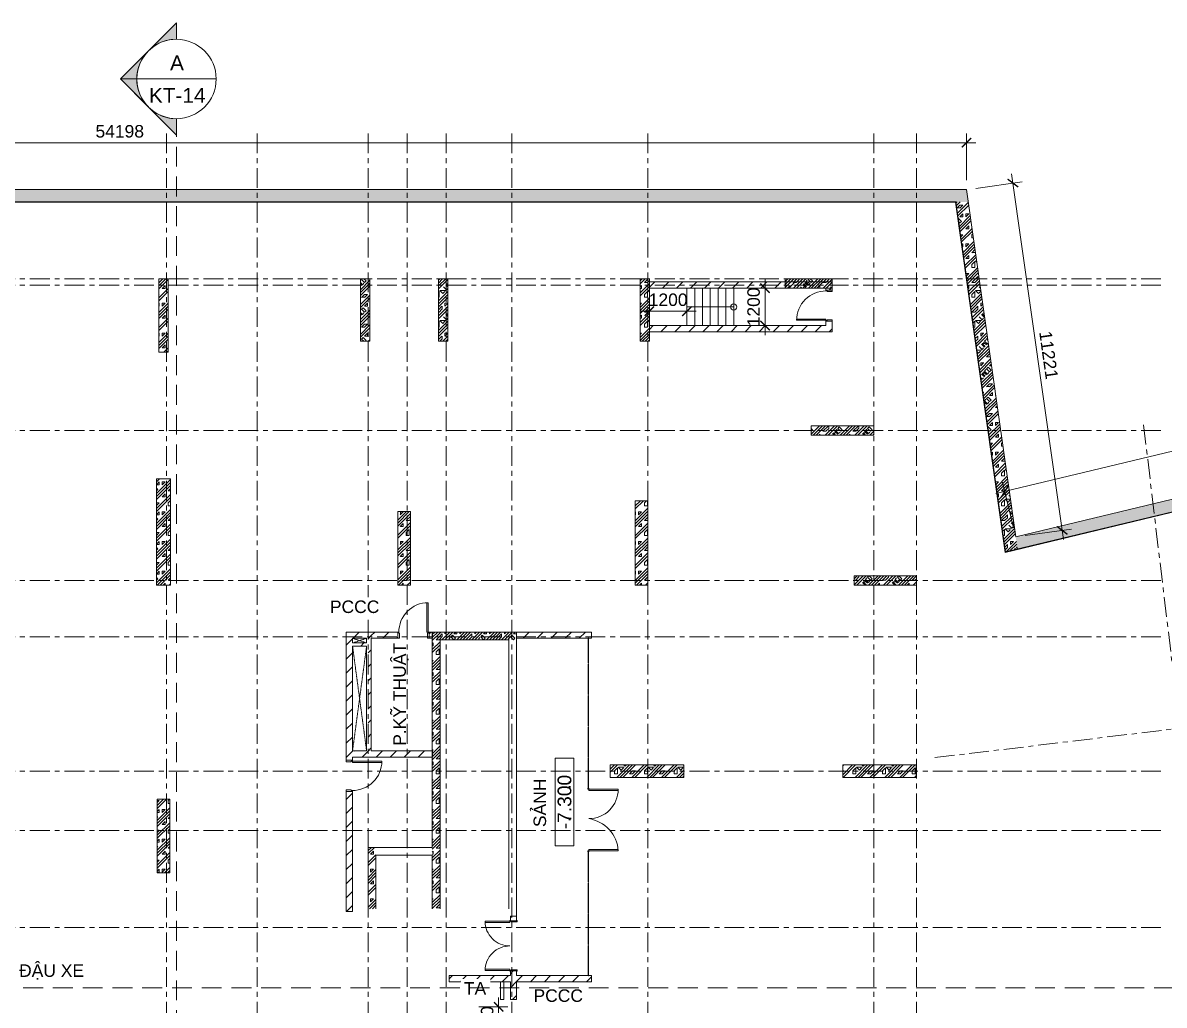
# Model space of a CAD drawing. Header units: millimetres. Extents: x -23040 to 110735, y -14554 to 50786.
# Drawn here: x 12398 to 48925, y 19364 to 50786 of the extents above; entities that cross this region are included whole.
import ezdxf
from ezdxf.enums import TextEntityAlignment as Align

# ---------------------------------------------------------------- set-up
doc = ezdxf.new("R2010")
doc.units = ezdxf.units.MM
for name, pattern in [('Dash', [6.35, 3.175, -3.175]), ('Grid Line', [22.225, 12.7, -3.175, 3.175, -3.175]), ('HIDDEN2', [4.7625, 3.175, -1.5875])]:
    doc.linetypes.add(name, pattern=pattern)
for name, color, linetype, lineweight in [('A-DETL-GENF', 31, 'Continuous', 5), ('A-DETL-GENF-HDLN', 161, 'Dash', 5), ('CHU', 181, 'Continuous', 5), ('CUA', 31, 'Continuous', 9), ('DIM', 1, 'Continuous', 5), ('G-ANNO-SYMB', 111, 'Continuous', 5), ('HATCH-TUONG', 152, 'Continuous', 9), ('KI-HIEU-1', 151, 'Continuous', 9), ('KINH', 152, 'Continuous', 5), ('NET CAT', 3, 'Continuous', 5), ('NET-CAT', 3, 'Continuous', 9), ('NET-THAY', 2, 'Continuous', 15), ('TRUC', 225, 'Continuous', 5)]:
    doc.layers.add(name, color=color, linetype=linetype, lineweight=lineweight)
doc.styles.add('Arial', font='arial_1.ttf', dxfattribs={"height": 476.25})
doc.styles.add('Arial_2', font='arial_1.ttf', dxfattribs={"height": 400})
doc.styles.add('TA1', font='arial_1.ttf')
doc.dimstyles.new('D_200_KTx2', dxfattribs={"dimtxt": 400, "dimasz": 300, "dimexe": 300, "dimexo": 300, "dimgap": 160, "dimtad": 1, "dimdec": 0, "dimzin": 9, "dimtxsty": 'TA1', "dimblk": 'ARCHTICK', "dimcen": 1, "dimdle": 300, "dimclrd": 256, "dimclre": 256, "dimclrt": 7, "dimadec": 0, "dimazin": 0, "dimtfac": 1, "dimtdec": 0, "dimtix": 1, "dimtmove": 1, "dimatfit": 3, "dimldrblk": 'ARCHTICK', "dimfxl": 0, "dimtolj": 1, "dimtzin": 0, "dimlwd": -1, "dimlwe": -1, "dimarcsym": 0})
pattern_1 = [(45, (95.25, 0), (-476.2456, 476.2456), []), (45, (190.5, 0), (-476.2456, 476.2456), []), (45, (0, 0), (-476.2456, 476.2456), []), (45, (476.25, 0), (-476.2456, 476.2456), []), (45, (571.5, 0), (-476.2456, 476.2456), []), (0, (381, 95.25), (0, 952.5), [95.25, -857.25]), (0, (476.25, 190.5), (0, 952.5), [95.25, -857.25]), (45, (381, 95.25), (0, 952.491), [134.683, -1212.342]), (45, (476.25, 95.25), (0, 952.491), [134.683, -1212.342]), (0, (381, 95.25), (0, 952.5), [95.25, -857.25]), (90, (-95.25, 95.25), (-952.5, 6e-14), [95.25, -857.25]), (90, (0, 95.25), (-952.5, 6e-14), [190.5, -762]), (45, (-95.25, 190.5), (0, 952.491), [134.683, -1212.342]), (90, (762, 381), (-952.5, 6e-14), [95.25, -857.25]), (0, (666.75, 381), (0, 952.5), [95.25, -857.25]), (45, (666.75, 381), (0, 952.491), [134.683, -1212.342]), (0, (857.25, 95.25), (0, 952.5), [95.25, -857.25]), (0, (857.25, 571.5), (0, 952.5), [95.25, -857.25]), (90, (1047.75, 666.75), (-952.5, 6e-14), [95.25, -857.25]), (45, (857.25, 571.5), (0, 952.491), [269.367, -1077.658]), (45, (952.5, 571.5), (0, 952.491), [134.683, -1212.342]), (45, (1143, 762), (0, 952.491), [134.683, -1212.342]), (0, (1143, 857.25), (0, 952.5), [95.25, -857.25]), (90, (1143, 762), (-952.5, 6e-14), [95.25, -857.25]), (0, (476.25, 762), (0, 952.5), [95.25, -857.25]), (0, (666.75, 857.25), (0, 952.5), [95.25, -857.25]), (90, (571.5, 762), (-952.5, 6e-14), [95.25, -857.25]), (90, (666.75, 762), (-952.5, 6e-14), [95.25, -857.25]), (45, (476.25, 762), (0, 952.491), [134.683, -1212.342]), (45, (666.75, 762), (0, 952.491), [134.683, -1212.342]), (135, (119, 214.8), (-952.491, 6e-14), [134.683, -1212.342]), (135, (238.1, 333.4), (-952.491, 6e-14), [134.683, -1212.342]), (135, (309.56, 404.8), (-952.491, 6e-14), [134.683, -1212.342]), (135, (333.4, 428.6), (-952.491, 6e-14), [134.683, -1212.342]), (135, (381, 476.25), (-952.491, 6e-14), [134.683, -1212.342]), (135, (404.8, 500.06), (-952.491, 6e-14), [134.683, -1212.342]), (135, (476.25, 571.5), (-952.491, 6e-14), [134.683, -1212.342]), (135, (523.9, 619.1), (-952.491, 6e-14), [134.683, -1212.342]), (45, (119, 214.8), (0, 952.491), [95.25, -1251.775]), (45, (238.1, 333.4), (0, 952.491), [67.361, -1279.665]), (45, (404.8, 500.06), (0, 952.491), [67.361, -1279.665]), (45, (309.56, 595.3), (0, 952.491), [67.361, -1279.665]), (45, (476.25, 571.5), (0, 952.491), [67.361, -1279.665]), (45, (381, 666.75), (0, 952.491), [67.361, -1279.665]), (0, (24.2, 309.5), (0, 952.5), [190.043, -762.457]), (0, (238.1, 523.9), (0, 952.5), [95.25, -857.25])]
pattern_2 = [(45, (0, 0), (-224.5064, 224.5064), [])]
pattern_3 = [(45, (-50, 0), (-224.5064, 224.5064), [])]

# ---------------------------------------------------------------- blocks, each defined once
blk = doc.blocks.new('THANG  BO 4 - THANG  BO 4-372770-MẶT BẰNG HẦM 2')
at = {"layer": 'A-DETL-GENF'}
for p, q in [((34201, 41092), (34201, 42292)), ((34451, 41092), (34451, 42292)), ((34701, 41092), (34701, 42292)), ((34951, 41092), (34951, 42292)), ((35201, 41092), (35201, 42292)), ((35451, 41092), (35451, 42292)), ((35701, 41092), (35701, 42292)), ((35701, 41692), (34201, 41692))]:
    blk.add_line(p, q, dxfattribs=at)
blk.add_circle((35701, 41692), 100, dxfattribs=at)
blk = doc.blocks.new('A$C3BC061EB')
at = {"layer": 'CUA', "lineweight": 5}
for p, q in [((-3035, -350), (-3065, -350)), ((-3065, -380), (-3065, -350)), ((-3035, -380), (-3035, -350)), ((-3065, -380), (-3035, -380)), ((-3065, -2350), (-3035, -2350)), ((-3065, -2350), (-3065, -2380)), ((-3035, -2380), (-3065, -2380)), ((-3035, -2350), (-3035, -2380))]:
    blk.add_line(p, q, dxfattribs=at)
at = {"layer": 'CUA'}
for p, q in [((-3035, -421), (-3035, -381)), ((-3035, -381), (-2097, -381)), ((-2097, -421), (-3035, -421)), ((-2097, -381), (-2097, -421)), ((-3035, -2309), (-3035, -2349)), ((-2097, -2309), (-3035, -2309)), ((-3035, -2349), (-2097, -2349)), ((-2097, -2349), (-2097, -2309))]:
    blk.add_line(p, q, dxfattribs=at)
for centre, radius, start, end in [((-3035, -381), 938, 269.5, 0), ((-3210, -2422), 1116, 3.7542, 81.3867)]:
    blk.add_arc(centre, radius, start, end, dxfattribs=at)
blk = doc.blocks.new('_ArchTick')
at = {"color": 0, "const_width": 0.15}
blk.add_lwpolyline([(-0.5, -0.5), (0.5, 0.5)], dxfattribs=at)
blk = doc.blocks.new('*D41')
at = {"layer": 'Defpoints', "color": 0, "transparency": 16777216}
for p in [(26689, 19310), (27624, 19310), (26689, 18110)]:
    blk.add_point(p, dxfattribs=at)
at = {"layer": 'DIM', "transparency": 16777216}
for p, q in [((27624, 19310), (27624, 19610)), ((26989, 19310), (27924, 19310)), ((27624, 18110), (27624, 19310)), ((26989, 18110), (27924, 18110)), ((27624, 18110), (27624, 17810))]:
    blk.add_line(p, q, dxfattribs=at)
at = {"layer": 'DIM', "transparency": 16777216, "xscale": 300, "yscale": 300, "zscale": 300}
for p, rotation in [((27624, 19310), 270), ((27624, 18110), 90)]:
    blk.add_blockref('_ArchTick', p, dxfattribs=dict(at, rotation=rotation))
at = {"layer": 'DIM', "color": 7, "transparency": 16777216, "insert": (27260, 18710), "char_height": 400, "attachment_point": 5, "rotation": 90, "style": 'TA1'}
blk.add_mtext('\\A1;1200', dxfattribs=at)
blk = doc.blocks.new('*D50')
at = {"layer": 'Defpoints', "color": 0, "transparency": 16777216}
for p in [(32451, 41562), (32451, 41100), (33651, 41100)]:
    blk.add_point(p, dxfattribs=at)
at = {"layer": 'DIM', "transparency": 16777216}
for p, q in [((32451, 41400), (32451, 41862)), ((33651, 41400), (33651, 41862)), ((32451, 41562), (32151, 41562)), ((33651, 41562), (32451, 41562)), ((33651, 41562), (33951, 41562))]:
    blk.add_line(p, q, dxfattribs=at)
at = {"layer": 'DIM', "transparency": 16777216, "xscale": 300, "yscale": 300, "zscale": 300}
blk.add_blockref('_ArchTick', (32451, 41562), dxfattribs=at)
at = {"layer": 'DIM', "transparency": 16777216, "xscale": 300, "yscale": 300, "zscale": 300, "rotation": 180}
blk.add_blockref('_ArchTick', (33651, 41562), dxfattribs=at)
at = {"layer": 'DIM', "color": 7, "transparency": 16777216, "insert": (33051, 41926), "char_height": 400, "attachment_point": 5, "style": 'TA1'}
blk.add_mtext('\\A1;1200', dxfattribs=at)
blk = doc.blocks.new('*D51')
at = {"layer": 'Defpoints', "color": 0, "transparency": 16777216}
for p in [(35151, 42300), (36152, 42300), (35151, 41100)]:
    blk.add_point(p, dxfattribs=at)
at = {"layer": 'DIM', "transparency": 16777216}
for p, q in [((36152, 42300), (36152, 42600)), ((35451, 42300), (36452, 42300)), ((36152, 41100), (36152, 42300)), ((35451, 41100), (36452, 41100)), ((36152, 41100), (36152, 40800))]:
    blk.add_line(p, q, dxfattribs=at)
at = {"layer": 'DIM', "transparency": 16777216, "xscale": 300, "yscale": 300, "zscale": 300}
for p, rotation in [((36152, 42300), 270), ((36152, 41100), 90)]:
    blk.add_blockref('_ArchTick', p, dxfattribs=dict(at, rotation=rotation))
at = {"layer": 'DIM', "color": 7, "transparency": 16777216, "insert": (35787, 41700), "char_height": 400, "attachment_point": 5, "rotation": 90, "style": 'TA1'}
blk.add_mtext('\\A1;1200', dxfattribs=at)
blk = doc.blocks.new('CUA 1 CANH MO - 2 - Type 1000-504051-MẶT BẰNG HẦM 2')
at = {"layer": 'CUA'}
for p, q in [((-368, 1040), (-328, 1040)), ((-368, 102), (-368, 1040)), ((-328, 1040), (-328, 102)), ((-328, 102), (-368, 102))]:
    blk.add_line(p, q, dxfattribs=at)
at = {"layer": 'CUA', "lineweight": 5}
for p, q in [((-369, 102), (-399, 102)), ((-399, 102), (-399, -98)), ((-369, 61), (-369, 102)), ((-349, 61), (-369, 61)), ((-349, -98), (-349, 61)), ((571, 61), (551, 61)), ((551, 61), (551, -98)), ((601, 102), (571, 102)), ((571, 102), (571, 61)), ((601, -98), (601, 102)), ((-399, -98), (-349, -98)), ((551, -98), (601, -98))]:
    blk.add_line(p, q, dxfattribs=at)
blk.add_arc((-368, 102), 938, 359.5, 90, dxfattribs=at)
blk = doc.blocks.new('CUA 2 CANH MO KHUNG NHOM - 1 - Type 1-400777-MẶT BẰNG HẦM 2')
at = {"layer": 'CUA'}
for p, q in [((-688, 911), (-648, 911)), ((-688, 122), (-688, 911)), ((-648, 911), (-648, 122)), ((850, 911), (850, 122)), ((890, 911), (850, 911)), ((890, 122), (890, 911)), ((-648, 122), (-688, 122)), ((850, 122), (890, 122))]:
    blk.add_line(p, q, dxfattribs=at)
at = {"layer": 'CUA', "lineweight": 5}
for p, q in [((-689, 122), (-709, 122)), ((-709, 122), (-709, 102)), ((-709, 102), (-699, 102)), ((-699, 102), (-699, -98)), ((-689, 81), (-689, 122)), ((-669, 81), (-689, 81)), ((-669, -118), (-669, 81)), ((891, 81), (871, 81)), ((871, 81), (871, -118)), ((911, 122), (891, 122)), ((891, 122), (891, 81)), ((901, -98), (901, 102)), ((901, 102), (911, 102)), ((911, 102), (911, 122)), ((-699, -98), (-709, -98)), ((-709, -98), (-709, -118)), ((-709, -118), (-669, -118)), ((871, -118), (911, -118)), ((911, -98), (901, -98)), ((911, -118), (911, -98))]:
    blk.add_line(p, q, dxfattribs=at)
for centre, start, end in [((-688, 122), 359.5, 90), ((890, 122), 90, 180.5)]:
    blk.add_arc(centre, 788, start, end, dxfattribs=at)
blk = doc.blocks.new('CUA 1 CANH MO - 2 - Type 1000-502030-MẶT BẰNG HẦM 2')
at = {"layer": 'CUA', "lineweight": 5}
for p, q in [((-399, -102), (-399, 98)), ((-399, 98), (-349, 98)), ((-349, 98), (-349, -61)), ((551, 98), (601, 98)), ((551, -61), (551, 98)), ((601, 98), (601, -102)), ((-369, -102), (-399, -102)), ((-369, -61), (-369, -102)), ((-349, -61), (-369, -61)), ((571, -61), (551, -61)), ((571, -102), (571, -61)), ((601, -102), (571, -102))]:
    blk.add_line(p, q, dxfattribs=at)
at = {"layer": 'CUA'}
for p, q in [((-328, -102), (-368, -102)), ((-368, -102), (-368, -1040)), ((-328, -1040), (-328, -102)), ((-368, -1040), (-328, -1040))]:
    blk.add_line(p, q, dxfattribs=at)
at = {"layer": 'CUA', "lineweight": 5}
blk.add_arc((-368, -102), 938, 270, 0.5, dxfattribs=at)
blk = doc.blocks.new('Family1 - Family1-551139-MẶT BẰNG HẦM 2')
at = {"layer": 'A-DETL-GENF'}
for p, q in [((450, 3350), (0, 3350)), ((0, 3350), (0, 0)), ((450, 0), (450, 3350)), ((0, 0), (450, 0))]:
    blk.add_line(p, q, dxfattribs=at)
at = {"layer": 'A-DETL-GENF-HDLN'}
for p, q in [((0, 3350), (450, 1)), ((0, 0), (450, 3349))]:
    blk.add_line(p, q, dxfattribs=at)
blk = doc.blocks.new('Family1 - Family1-551140-MẶT BẰNG HẦM 2')
at = {"layer": 'A-DETL-GENF'}
for p, q in [((450, 150), (0, 150)), ((0, 150), (0, 0)), ((0, 0), (450, 0)), ((450, 0), (450, 150))]:
    blk.add_line(p, q, dxfattribs=at)
at = {"layer": 'A-DETL-GENF-HDLN'}
for p, q in [((0, 150), (450, 1)), ((0, 0), (450, 149))]:
    blk.add_line(p, q, dxfattribs=at)
blk = doc.blocks.new('System Panel - Glazed-519213-MẶT BẰNG HẦM 2')
at = {"layer": 'KINH', "lineweight": 9}
for p, q in [((485, 6), (-485, 6)), ((-485, 6), (-485, -6)), ((485, -6), (485, 6)), ((-485, -6), (485, -6))]:
    blk.add_line(p, q, dxfattribs=at)
blk = doc.blocks.new('System Panel - Glazed-532828-MẶT BẰNG HẦM 2')
at = {"layer": 'KINH', "lineweight": 9}
for p, q in [((405, 6), (-405, 6)), ((-405, 6), (-405, -6)), ((405, -6), (405, 6)), ((-405, -6), (405, -6))]:
    blk.add_line(p, q, dxfattribs=at)
blk = doc.blocks.new('*U97')
at = {"color": 7, "ltscale": 30, "true_color": 0xffffff, "insert": (520, 350), "char_height": 200, "attachment_point": 5, "bg_fill": 3, "box_fill_scale": 1.25, "bg_fill_color": 256, "bg_fill_true_color": 13158600, "bg_fill_transparency": 0}
blk.add_mtext('\\A1;.      ..', dxfattribs=at)
blk.add_lwpolyline([(-200, 200), (1200, 200), (1200, 500), (-200, 500)], close=True)
at = {"color": 7, "style": 'Arial'}
blk.add_attdef('±0.000', text='', height=220, dxfattribs=at).set_placement((500, 350), align=Align.MIDDLE)
blk = doc.blocks.new('*D102')
at = {"layer": 'Defpoints', "color": 0, "transparency": 16777216}
for p in [(42599, 46950), (-11599, 45450), (42599, 45450)]:
    blk.add_point(p, dxfattribs=at)
at = {"layer": 'DIM', "transparency": 16777216}
for p, q in [((-11599, 45750), (-11599, 47250)), ((42599, 45750), (42599, 47250)), ((-11899, 46950), (42899, 46950))]:
    blk.add_line(p, q, dxfattribs=at)
at = {"layer": 'DIM', "transparency": 16777216, "xscale": 300, "yscale": 300, "zscale": 300, "rotation": 180}
blk.add_blockref('_ArchTick', (-11599, 46950), dxfattribs=at)
at = {"layer": 'DIM', "transparency": 16777216, "xscale": 300, "yscale": 300, "zscale": 300}
blk.add_blockref('_ArchTick', (42599, 46950), dxfattribs=at)
at = {"layer": 'DIM', "color": 7, "transparency": 16777216, "insert": (15500, 47314), "char_height": 400, "attachment_point": 5, "style": 'TA1'}
blk.add_mtext('\\A1;54198', dxfattribs=at)
blk = doc.blocks.new('*D103')
at = {"layer": 'Defpoints', "color": 0, "transparency": 16777216}
for p in [(42599, 45450), (44176, 34340), (45661, 34551)]:
    blk.add_point(p, dxfattribs=at)
at = {"layer": 'DIM', "transparency": 16777216}
for p, q in [((42896, 45492), (44381, 45703)), ((44042, 45958), (45703, 34254)), ((44473, 34382), (45958, 34593))]:
    blk.add_line(p, q, dxfattribs=at)
at = {"layer": 'DIM', "transparency": 16777216, "xscale": 300, "yscale": 300, "zscale": 300}
for p, rotation in [((44084, 45661), 98.07763101486135), ((45661, 34551), 278.0776310148614)]:
    blk.add_blockref('_ArchTick', p, dxfattribs=dict(at, rotation=rotation))
at = {"layer": 'DIM', "color": 7, "transparency": 16777216, "insert": (45230, 40157), "char_height": 400, "attachment_point": 5, "rotation": 278.0776, "style": 'TA1'}
blk.add_mtext('\\A1;11221', dxfattribs=at)
blk = doc.blocks.new('*D104')
at = {"layer": 'Defpoints', "color": 0, "transparency": 16777216}
for p in [(74440, 43153), (74791, 41694), (44176, 34340)]:
    blk.add_point(p, dxfattribs=at)
at = {"layer": 'DIM', "transparency": 16777216}
for p, q in [((43534, 35729), (74732, 43223)), ((74721, 41986), (74370, 43444)), ((44106, 34632), (43755, 36090))]:
    blk.add_line(p, q, dxfattribs=at)
at = {"layer": 'DIM', "transparency": 16777216, "xscale": 300, "yscale": 300, "zscale": 300}
for p, rotation in [((74440, 43153), 13.50675663802502), ((43825, 35799), 193.506756638025)]:
    blk.add_blockref('_ArchTick', p, dxfattribs=dict(at, rotation=rotation))
at = {"layer": 'DIM', "color": 7, "transparency": 16777216, "insert": (59048, 39830), "char_height": 400, "attachment_point": 5, "rotation": 13.5068, "style": 'TA1'}
blk.add_mtext('\\A1;31486', dxfattribs=at)
blk = doc.blocks.new('Section - Section Head - Filled-317961-MẶT BẰNG TẦNG 1')
at = {"layer": 'G-ANNO-SYMB'}
h = blk.add_hatch(color=256, dxfattribs=at)
edge = h.paths.add_edge_path(flags=0)
edge.add_line((-10.84, 4.49), (-6.35, 8.98))
edge.add_line((-6.35, 8.98), (-6.35, 6.35))
edge.add_arc((-6.35, 0), 6.35, 90, 135)
h = blk.add_hatch(color=256, dxfattribs=at)
edge = h.paths.add_edge_path(flags=0)
edge.add_arc((-6.35, 0), 6.35, 45, 90)
edge.add_line((-6.35, 6.35), (-6.35, 8.98))
edge.add_line((-6.35, 8.98), (-1.86, 4.49))
h = blk.add_hatch(color=256, dxfattribs=at)
edge = h.paths.add_edge_path(flags=0)
edge.add_arc((-6.35, 0), 6.36, 137.9216, 180)
edge.add_line((-12.71, 0), (-15.33, 0))
edge.add_line((-15.33, 0), (-11.07, 4.26))
h = blk.add_hatch(color=256, dxfattribs=at)
edge = h.paths.add_edge_path(flags=0)
edge.add_line((-1.63, 4.26), (2.63, 0))
edge.add_line((2.63, 0), (0.01, 0))
edge.add_arc((-6.35, 0), 6.36, 0, 42.0784)
for p, q in [((-6.35, 8.98), (-15.33, 0)), ((-6.35, 8.98), (-10.84, 4.49)), ((-6.35, 8.98), (2.63, 0)), ((-6.35, 6.35), (-6.35, 8.98)), ((-1.86, 4.49), (-6.35, 8.98)), ((-6.35, 8.98), (-6.35, 6.35)), ((-11.07, 4.26), (-15.33, 0)), ((2.63, 0), (-1.63, 4.26)), ((-15.33, 0), (-12.71, 0)), ((0.01, 0), (2.63, 0)), ((-12.7, 0), (-15.33, 0)), ((0, 0), (2.63, 0))]:
    blk.add_line(p, q, dxfattribs=at)
for radius, start, end in [(6.35, 360, 180), (6.35, 90, 135), (6.35, 45, 90), (6.36, 137.9216, 180), (6.36, 0, 42.0784), (6.35, 180, 360)]:
    blk.add_arc((-6.35, 0), radius, start, end, dxfattribs=at)

msp = doc.modelspace()

# ---------------------------------------------------------------- hatches: boundary and pattern name
at = {"layer": 'HATCH-TUONG', "lineweight": 5}
h = msp.add_hatch(dxfattribs=at)
h.set_pattern_fill('FP_1', color=256, style=0, pattern_type=2)
h.set_pattern_definition(pattern_1)
h.paths.add_polyline_path([(42260.3, 45059.9), (42654.2, 45059.9), (42598.9, 45449.9), (-11599.5, 45449.9), (-11599.5, 45059.9), (10610.9, 45059.9)], flags=0)
h = msp.add_hatch(dxfattribs=at)
h.set_pattern_fill('FP_1', color=256, style=0, pattern_type=2)
h.set_pattern_definition(pattern_1)
h.paths.add_polyline_path([(43849.7, 33860.8), (44230.7, 33952.3), (42654.2, 45059.9), (42260.3, 45059.9), (42484.7, 43478.7)], flags=0)
h = msp.add_hatch(dxfattribs=at)
h.set_pattern_fill('FP_2', color=256, style=0, pattern_type=2)
h.set_pattern_definition(pattern_2)
h.paths.add_polyline_path([(38100.5, 42299.9), (38100.5, 42499.9), (32450.5, 42499.9), (32450.5, 42299.9), (33435.9, 42299.9)], flags=0)
h = msp.add_hatch(dxfattribs=at)
h.set_pattern_fill('FP_2', color=256, style=0, pattern_type=2)
h.set_pattern_definition(pattern_2)
h.paths.add_polyline_path([(38100.5, 41099.9), (38300.5, 41099.9), (38300.5, 41239.9), (38100.5, 41239.9)], flags=0)
h.paths.add_polyline_path([(38100.5, 42239.9), (38300.5, 42239.9), (38300.5, 42499.9), (38100.5, 42499.9), (38100.5, 42299.9)], flags=0)
h = msp.add_hatch(dxfattribs=at)
h.set_pattern_fill('FP_1', color=256, style=0, pattern_type=2)
h.set_pattern_definition(pattern_1)
h.paths.add_polyline_path([(44230.7, 33952.3), (74910.7, 41321.8), (74790.8, 41694.1), (44175.6, 34340.2)], flags=0)
h = msp.add_hatch(dxfattribs=at)
h.set_pattern_fill('FP_2', color=256, style=0, pattern_type=2)
h.set_pattern_definition(pattern_2)
h.paths.add_polyline_path([(38300.5, 40899.9), (38300.5, 41099.9), (32450.5, 41099.9), (32450.5, 40899.9), (33435.9, 40899.9)], flags=0)
h = msp.add_hatch(dxfattribs=at)
h.set_pattern_fill('FP_2', color=256, style=0, pattern_type=2)
h.set_pattern_definition(pattern_3)
h.paths.add_polyline_path([(23400.5, 31099.9), (23400.5, 31299.9), (22750.5, 31299.9), (22750.5, 31099.9), (22950.5, 31099.9)], flags=0)
h = msp.add_hatch(dxfattribs=at)
h.set_pattern_fill('FP_2', color=256, style=0, pattern_type=2)
h.set_pattern_definition(pattern_3)
h.paths.add_polyline_path([(22950.5, 27499.9), (22950.5, 31099.9), (22750.5, 31099.9), (22750.5, 27499.9)], flags=0)
h = msp.add_hatch(dxfattribs=at)
h.set_pattern_fill('FP_2', color=256, style=0, pattern_type=2)
h.set_pattern_definition(pattern_2)
h.paths.add_polyline_path([(23550.5, 27299.9), (23550.5, 31299.9), (23450.5, 31299.9), (23450.5, 27299.9)], flags=0)
h = msp.add_hatch(dxfattribs=at)
h.set_pattern_fill('FP_1', color=256, style=0, pattern_type=2)
h.set_pattern_definition(pattern_1)
h.paths.add_polyline_path([(25750.5, 22449.9), (25750.5, 31299.9), (25500.5, 31299.9), (25500.5, 22449.9)], flags=0)
h = msp.add_hatch(dxfattribs=at)
h.set_pattern_fill('FP_1', color=256, style=0, pattern_type=2)
h.set_pattern_definition(pattern_1)
h.paths.add_polyline_path([(27950.5, 31049.9), (28200.5, 31049.9), (28200.5, 31299.9), (25750.5, 31299.9), (25750.5, 31049.9)], flags=0)
h = msp.add_hatch(dxfattribs=at)
h.set_pattern_fill('FP_2', color=256, style=0, pattern_type=2)
h.set_pattern_definition(pattern_2)
h.paths.add_polyline_path([(30600.5, 31099.9), (30600.5, 31299.9), (28200.5, 31299.9), (28200.5, 31099.9)], flags=0)
h = msp.add_hatch(dxfattribs=at)
h.set_pattern_fill('FP_2', color=256, style=0, pattern_type=2)
h.set_pattern_definition(pattern_2)
h.paths.add_polyline_path([(23450.5, 30849.9), (23450.5, 30949.9), (23000.5, 30949.9), (23000.5, 30849.9)], flags=0)
h = msp.add_hatch(dxfattribs=at)
h.set_pattern_fill('FP_2', color=256, style=0, pattern_type=2)
h.set_pattern_definition(pattern_3)
h.paths.add_polyline_path([(22950.5, 22359.9), (22950.5, 26199.9), (22750.5, 26199.9), (22750.5, 22359.9)])
h.paths.add_polyline_path([(22750.5, 27199.9), (22950.5, 27199.9), (22950.5, 27499.9), (22750.5, 27499.9)])
h = msp.add_hatch(dxfattribs=at)
h.set_pattern_fill('FP_2', color=256, style=0, pattern_type=2)
h.set_pattern_definition(pattern_2)
h.paths.add_polyline_path([(23450.5, 27299.9), (23450.5, 27499.9), (23000.5, 27499.9), (23000.5, 27299.9)], flags=0)
h = msp.add_hatch(dxfattribs=at)
h.set_pattern_fill('FP_1', color=256, style=0, pattern_type=2)
h.set_pattern_definition(pattern_1)
h.paths.add_polyline_path([(23700.5, 22449.9), (23700.5, 24409.9), (23450.5, 24409.9), (23450.5, 22449.9)])
h = msp.add_hatch(dxfattribs=at)
h.set_pattern_fill('FP_2', color=256, style=0, pattern_type=2)
h.set_pattern_definition(pattern_2)
h.paths.add_polyline_path([(28000.5, 19539.9), (28200.5, 19539.9), (28200.5, 20459.9), (28000.5, 20459.9), (28000.5, 20109.9)], flags=0)
h.paths.add_polyline_path([(28200.5, 22059.9), (28200.5, 22209.9), (28000.5, 22209.9), (28000.5, 22059.9)], flags=0)
h = msp.add_hatch(dxfattribs=at)
h.set_pattern_fill('FP_2', color=256, style=0, pattern_type=2)
h.set_pattern_definition(pattern_2)
h.paths.add_polyline_path([(30600.5, 20109.9), (30600.5, 20309.9), (28200.5, 20309.9), (28200.5, 20109.9)], flags=0)
h.paths.add_polyline_path([(27690.6, 20109.9), (28000.5, 20109.9), (28000.5, 20309.9), (26040.5, 20309.9), (26040.5, 20109.9)], flags=0)
at = {"layer": 'NET CAT'}
h = msp.add_hatch(dxfattribs=at)
h.set_pattern_fill('FP_1', color=256, style=0, pattern_type=2)
h.set_pattern_definition(pattern_1)
h.paths.add_polyline_path([(17050.5, 40249.9), (17050.5, 42599.9), (16750.5, 42599.9), (16750.5, 40249.9)], flags=0)
h = msp.add_hatch(dxfattribs=at)
h.set_pattern_fill('FP_1', color=256, style=0, pattern_type=2)
h.set_pattern_definition(pattern_1)
h.paths.add_polyline_path([(23500.5, 40599.9), (23500.5, 42599.9), (23200.5, 42599.9), (23200.5, 40599.9)], flags=0)
h = msp.add_hatch(dxfattribs=at)
h.set_pattern_fill('FP_1', color=256, style=0, pattern_type=2)
h.set_pattern_definition(pattern_1)
h.paths.add_polyline_path([(26000.5, 40599.9), (26000.5, 42599.9), (25700.5, 42599.9), (25700.5, 40599.9)], flags=0)
h = msp.add_hatch(dxfattribs=at)
h.set_pattern_fill('FP_1', color=256, style=0, pattern_type=2)
h.set_pattern_definition(pattern_1)
h.paths.add_polyline_path([(32450.5, 40599.9), (32450.5, 42599.9), (32150.5, 42599.9), (32150.5, 40599.9)], flags=0)
h = msp.add_hatch(dxfattribs=at)
h.set_pattern_fill('FP_1', color=256, style=0, pattern_type=2)
h.set_pattern_definition(pattern_1)
h.paths.add_polyline_path([(38300.5, 42299.9), (38300.5, 42599.9), (36800.5, 42599.9), (36800.5, 42299.9)], flags=0)
h = msp.add_hatch(dxfattribs=at)
h.set_pattern_fill('FP_1', color=256, style=0, pattern_type=2)
h.set_pattern_definition(pattern_1)
h.paths.add_polyline_path([(39630.5, 37599.9), (39630.5, 37899.9), (37630.5, 37899.9), (37630.5, 37599.9)], flags=0)
h = msp.add_hatch(dxfattribs=at)
h.set_pattern_fill('FP_1', color=256, style=0, pattern_type=2)
h.set_pattern_definition(pattern_1)
h.paths.add_polyline_path([(17125.5, 32799.9), (17125.5, 36199.9), (16675.5, 36199.9), (16675.5, 32799.9)], flags=0)
h = msp.add_hatch(dxfattribs=at)
h.set_pattern_fill('FP_1', color=256, style=0, pattern_type=2)
h.set_pattern_definition(pattern_1)
h.paths.add_polyline_path([(32400.5, 32799.9), (32400.5, 35499.9), (32000.5, 35499.9), (32000.5, 32799.9)], flags=0)
h = msp.add_hatch(dxfattribs=at)
h.set_pattern_fill('FP_1', color=256, style=0, pattern_type=2)
h.set_pattern_definition(pattern_1)
h.paths.add_polyline_path([(24800.5, 32799.9), (24800.5, 35149.9), (24400.5, 35149.9), (24400.5, 32799.9)], flags=0)
h = msp.add_hatch(dxfattribs=at)
h.set_pattern_fill('FP_1', color=256, style=0, pattern_type=2)
h.set_pattern_definition(pattern_1)
h.paths.add_polyline_path([(41000.5, 32799.9), (41000.5, 33099.9), (39000.5, 33099.9), (39000.5, 32799.9)], flags=0)
h = msp.add_hatch(dxfattribs=at)
h.set_pattern_fill('FP_1', color=256, style=0, pattern_type=2)
h.set_pattern_definition(pattern_1)
h.paths.add_polyline_path([(31200.5, 26649.9), (33550.5, 26649.9), (33550.5, 27049.9), (31200.5, 27049.9)], flags=0)
h = msp.add_hatch(dxfattribs=at)
h.set_pattern_fill('FP_1', color=256, style=0, pattern_type=2)
h.set_pattern_definition(pattern_1)
h.paths.add_polyline_path([(40990.5, 26649.9), (40990.5, 27049.9), (38640.5, 27049.9), (38640.5, 26649.9)], flags=0)
h = msp.add_hatch(dxfattribs=at)
h.set_pattern_fill('FP_1', color=256, style=0, pattern_type=2)
h.set_pattern_definition(pattern_1)
h.paths.add_polyline_path([(17100.5, 23599.9), (17100.5, 25949.9), (16700.5, 25949.9), (16700.5, 23599.9)], flags=0)

# ---------------------------------------------------------------- linework, layer by layer
at = {"layer": 'G-ANNO-SYMB'}
msp.add_line((16045.5, 48989.9), (18585.5, 48989.9), dxfattribs=at)
at = {"layer": 'KI-HIEU-1', "linetype": 'HIDDEN2', "ltscale": 200}
msp.add_line((17315.5, -10961.4), (17315.5, 47719.9), dxfattribs=at)
at = {"layer": 'NET CAT', "lineweight": 13}
for p, q in [((17050.5, 42599.9), (16750.5, 42599.9)), ((16750.5, 42599.9), (16750.5, 40249.9)), ((17050.5, 40249.9), (17050.5, 42599.9)), ((23500.5, 42599.9), (23200.5, 42599.9)), ((23200.5, 42599.9), (23200.5, 40599.9)), ((23500.5, 40599.9), (23500.5, 42599.9)), ((25700.5, 42599.9), (25700.5, 40599.9)), ((26000.5, 42599.9), (25700.5, 42599.9)), ((26000.5, 40599.9), (26000.5, 42599.9)), ((32150.5, 42599.9), (32150.5, 40599.9)), ((32450.5, 42599.9), (32150.5, 42599.9)), ((32450.5, 40599.9), (32450.5, 42599.9)), ((38300.5, 42599.9), (36800.5, 42599.9)), ((36800.5, 42599.9), (36800.5, 42299.9)), ((38300.5, 42299.9), (38300.5, 42599.9)), ((36800.5, 42299.9), (38300.5, 42299.9)), ((23200.5, 40599.9), (23500.5, 40599.9)), ((25700.5, 40599.9), (26000.5, 40599.9)), ((32150.5, 40599.9), (32450.5, 40599.9)), ((16750.5, 40249.9), (17050.5, 40249.9)), ((39630.5, 37899.9), (37630.5, 37899.9)), ((37630.5, 37899.9), (37630.5, 37599.9)), ((39630.5, 37599.9), (39630.5, 37899.9)), ((37630.5, 37599.9), (39630.5, 37599.9)), ((17125.5, 36199.9), (16675.5, 36199.9)), ((16675.5, 36199.9), (16675.5, 32799.9)), ((17125.5, 32799.9), (17125.5, 36199.9)), ((32400.5, 35499.9), (32000.5, 35499.9)), ((32000.5, 35499.9), (32000.5, 32799.9)), ((32400.5, 32799.9), (32400.5, 35499.9)), ((24800.5, 35149.9), (24400.5, 35149.9)), ((24400.5, 35149.9), (24400.5, 32799.9)), ((24800.5, 32799.9), (24800.5, 35149.9)), ((41000.5, 33099.9), (39000.5, 33099.9)), ((39000.5, 33099.9), (39000.5, 32799.9)), ((41000.5, 32799.9), (41000.5, 33099.9)), ((16675.5, 32799.9), (17125.5, 32799.9)), ((24400.5, 32799.9), (24800.5, 32799.9)), ((32000.5, 32799.9), (32400.5, 32799.9)), ((39000.5, 32799.9), (41000.5, 32799.9)), ((33550.5, 27049.9), (31200.5, 27049.9)), ((31200.5, 27049.9), (31200.5, 26649.9)), ((33550.5, 26649.9), (33550.5, 27049.9)), ((40990.5, 27049.9), (38640.5, 27049.9)), ((38640.5, 27049.9), (38640.5, 26649.9)), ((40990.5, 26649.9), (40990.5, 27049.9)), ((31200.5, 26649.9), (33550.5, 26649.9)), ((38640.5, 26649.9), (40990.5, 26649.9)), ((16700.5, 25949.9), (16700.5, 23599.9)), ((17100.5, 25949.9), (16700.5, 25949.9)), ((17100.5, 23599.9), (17100.5, 25949.9)), ((16700.5, 23599.9), (17100.5, 23599.9))]:
    msp.add_line(p, q, dxfattribs=at)
at = {"layer": 'NET-CAT'}
for p, q in [((42598.9, 45449.9), (-11599.5, 45449.9)), ((44175.6, 34340.2), (42598.9, 45449.9)), ((-11199.5, 45049.9), (42251.6, 45049.9)), ((42251.6, 45049.9), (43841.4, 33848.5)), ((74790.8, 41694.1), (44175.6, 34340.2)), ((43841.4, 33848.5), (74523.7, 41218.5)), ((25500.5, 31299.9), (25500.5, 24409.9)), ((28200.5, 31299.9), (25500.5, 31299.9)), ((25750.5, 22449.9), (25750.5, 31049.9)), ((25750.5, 31049.9), (27950.5, 31049.9)), ((27950.5, 31049.9), (27950.5, 22449.9)), ((28200.5, 22199.9), (28200.5, 31299.9)), ((23450.5, 24409.9), (23450.5, 22449.9)), ((25500.5, 24409.9), (23450.5, 24409.9)), ((23700.5, 22449.9), (23700.5, 24159.9)), ((23700.5, 24159.9), (25500.5, 24159.9)), ((25500.5, 24159.9), (25500.5, 22449.9))]:
    msp.add_line(p, q, dxfattribs=at)
at = {"layer": 'NET-CAT', "lineweight": 15}
for p, q in [((42260.3, 45059.9), (-11209.5, 45059.9)), ((43849.7, 33860.8), (42260.3, 45059.9)), ((38100.5, 42499.9), (32450.5, 42499.9)), ((32450.5, 42499.9), (32450.5, 42299.9)), ((38300.5, 42499.9), (38100.5, 42499.9)), ((38300.5, 42239.9), (38300.5, 42499.9)), ((32450.5, 42299.9), (38100.5, 42299.9)), ((38100.5, 42299.9), (38100.5, 42239.9)), ((38100.5, 42239.9), (38300.5, 42239.9)), ((38100.5, 41099.9), (32450.5, 41099.9)), ((32450.5, 41099.9), (32450.5, 40899.9)), ((38300.5, 41239.9), (38100.5, 41239.9)), ((38100.5, 41239.9), (38100.5, 41099.9)), ((38300.5, 41099.9), (38300.5, 41239.9)), ((38300.5, 40899.9), (38300.5, 41099.9)), ((74530.4, 41230.4), (43849.7, 33860.8)), ((32450.5, 40899.9), (38300.5, 40899.9)), ((23450.5, 31299.9), (22750.5, 31299.9)), ((22750.5, 31299.9), (22750.5, 31099.9)), ((22750.5, 31099.9), (22750.5, 27499.9)), ((23550.5, 31299.9), (23450.5, 31299.9)), ((23550.5, 27499.9), (23550.5, 31099.9)), ((25510.5, 31299.9), (25400.5, 31299.9)), ((25400.5, 31299.9), (25400.5, 31099.9)), ((25400.5, 31099.9), (25510.5, 31099.9)), ((25510.5, 31099.9), (25510.5, 31299.9)), ((30600.5, 31299.9), (28200.5, 31299.9)), ((28200.5, 31299.9), (28200.5, 31099.9)), ((28200.5, 31099.9), (30600.5, 31099.9)), ((30600.5, 31099.9), (30600.5, 31299.9)), ((22750.5, 27499.9), (22750.5, 27199.9)), ((25510.5, 27299.9), (25510.5, 27499.9)), ((22750.5, 27199.9), (22950.5, 27199.9)), ((22950.5, 27199.9), (22950.5, 27299.9)), ((22950.5, 27299.9), (23450.5, 27299.9)), ((23450.5, 27299.9), (23550.5, 27299.9)), ((23550.5, 27299.9), (25510.5, 27299.9)), ((22750.5, 26199.9), (22750.5, 22359.9)), ((22950.5, 26199.9), (22750.5, 26199.9)), ((22950.5, 22359.9), (22950.5, 26199.9)), ((22750.5, 22359.9), (22950.5, 22359.9)), ((28000.5, 22209.9), (28000.5, 22059.9)), ((28200.5, 22209.9), (28000.5, 22209.9)), ((28000.5, 22059.9), (28200.5, 22059.9)), ((28200.5, 22059.9), (28200.5, 22209.9)), ((28000.5, 20459.9), (28000.5, 20309.9)), ((28200.5, 20459.9), (28000.5, 20459.9)), ((28200.5, 20309.9), (28200.5, 20459.9)), ((28000.5, 20309.9), (26040.5, 20309.9)), ((26040.5, 20309.9), (26040.5, 20109.9)), ((26040.5, 20109.9), (27690.6, 20109.9)), ((27790.6, 20109.9), (28000.5, 20109.9)), ((28000.5, 20109.9), (28000.5, 19539.9)), ((30600.5, 20309.9), (28200.5, 20309.9)), ((28200.5, 19539.9), (28200.5, 20109.9)), ((28200.5, 20109.9), (30600.5, 20109.9)), ((30600.5, 20109.9), (30600.5, 20309.9)), ((28000.5, 19539.9), (28200.5, 19539.9))]:
    msp.add_line(p, q, dxfattribs=at)
at = {"layer": 'NET-THAY', "lineweight": 9}
for p, q in [((27690.6, 19549.9), (27690.6, 20109.9)), ((27790.6, 20109.9), (27690.6, 20109.9)), ((27790.6, 20109.9), (27790.6, 19549.9)), ((27690.6, 19549.9), (27790.6, 19549.9))]:
    msp.add_line(p, q, dxfattribs=at)
at = {"layer": 'TRUC', "linetype": 'Grid Line', "ltscale": 50}
for p, q in [((17000.5, 47249.9), (17000.5, -7610.1)), ((19900.5, 47249.9), (19900.5, -7610.1)), ((23450.5, 47249.9), (23450.5, -7610.1)), ((25950.5, 47249.9), (25950.5, -7610.1)), ((28050.5, 47249.9), (28050.5, -10277.6)), ((32400.5, 47249.9), (32400.5, -7610.1)), ((39630.5, 47249.9), (39630.5, -10277.6)), ((41000.5, 47249.9), (41000.5, -7610.1)), ((48819.1, 42399.9), (-17507, 42399.9)), ((48819.1, 42599.9), (-14136.3, 42599.9)), ((48819.1, 37749.9), (-15192.4, 37749.9)), ((48266.2, 37928.6), (52233, 4805.7)), ((41585.2, 27281.7), (106103.2, 35010)), ((48819.1, 32949.9), (-15192.4, 32949.9)), ((48819.1, 21849.9), (-15192.4, 21849.9))]:
    msp.add_line(p, q, dxfattribs=at)

# ---------------------------------------------------------------- block references
at = {"lineweight": 5}
for name, p, rotation in [('CUA 1 CANH MO - 2 - Type 1000-504051-MẶT BẰNG HẦM 2', (38202.8, 41638.5), 90), ('CUA 1 CANH MO - 2 - Type 1000-504051-MẶT BẰNG HẦM 2', (22848.3, 26801.4), 270), ('CUA 2 CANH MO KHUNG NHOM - 1 - Type 1-400777-MẶT BẰNG HẦM 2', (28102.8, 21158.5), 90)]:
    msp.add_blockref(name, p, dxfattribs=dict(at, rotation=rotation))
for name, p in [('Family1 - Family1-551140-MẶT BẰNG HẦM 2', (22950.5, 30949.9)), ('Family1 - Family1-551139-MẶT BẰNG HẦM 2', (22950.5, 27499.9))]:
    msp.add_blockref(name, p, dxfattribs=at)
at = {"color": 10, "lineweight": 9, "rotation": 90}
for name, p in [('System Panel - Glazed-532828-MẶT BẰNG HẦM 2', (30500.6, 30704.9)), ('System Panel - Glazed-519213-MẶT BẰNG HẦM 2', (30500.6, 29784.9)), ('System Panel - Glazed-519213-MẶT BẰNG HẦM 2', (30500.6, 28784.9)), ('System Panel - Glazed-519213-MẶT BẰNG HẦM 2', (30500.6, 27784.9)), ('System Panel - Glazed-519213-MẶT BẰNG HẦM 2', (30500.6, 26784.9)), ('System Panel - Glazed-519213-MẶT BẰNG HẦM 2', (30500.6, 23784.9)), ('System Panel - Glazed-519213-MẶT BẰNG HẦM 2', (30500.6, 22784.9)), ('System Panel - Glazed-519213-MẶT BẰNG HẦM 2', (30500.6, 21784.9)), ('System Panel - Glazed-519213-MẶT BẰNG HẦM 2', (30500.6, 20784.9))]:
    msp.add_blockref(name, p, dxfattribs=at)
msp.add_blockref('A$C3BC061EB', (33550.5, 26649.9))
at = {"layer": 'G-ANNO-SYMB', "extrusion": (0, 0, -1), "xscale": 199.9999999999999, "yscale": 199.9999999999999, "zscale": 199.9999999999999, "rotation": 270.0000000000002}
msp.add_blockref('Section - Section Head - Filled-317961-MẶT BẰNG TẦNG 1', (-17315.5, 47719.9), dxfattribs=at)

# ---------------------------------------------------------------- texts
at = {"layer": 'CHU', "color": 7, "char_height": 400, "attachment_point": 1, "rotation": 90, "line_spacing_factor": 0.936439, "style": 'Arial_2', "bg_fill": 3, "box_fill_scale": 1.25, "bg_fill_color": 256, "bg_fill_true_color": 13158600, "bg_fill_transparency": 0}
for s, insert, width in [('\\pt2540,5080,7620,10160,12700,15240,17780,20320,22860,25400,27940,30480,33020,35560,38100,40640,43180,45720,48260,50800,53340,55880,58420,60960,63500,66040,68580,71120,73660,76200,78740,81280;P.KỸ THUẬT', (24255.9, 27660.4), 3393.6), ('\\pt2540,5080,7620,10160,12700,15240,17780,20320,22860,25400,27940,30480,33020,35560,38100,40640,43180,45720,48260,50800,53340,55880,58420,60960,63500,66040,68580,71120,73660,76200,78740,81280;SẢNH', (28744.1, 25059.2), 1616)]:
    msp.add_mtext(s, dxfattribs=dict(at, insert=insert, width=width))
at = {"layer": 'CHU', "color": 7, "insert": (11222.6, 20668.6), "char_height": 400, "width": 5264.12, "attachment_point": 1, "line_spacing_factor": 0.936439, "style": 'Arial_2', "bg_fill": 3, "box_fill_scale": 1.25, "bg_fill_color": 256, "bg_fill_true_color": 13158600, "bg_fill_transparency": 0}
msp.add_mtext('BÃI ĐẬU XE', dxfattribs=at)
at = {"layer": 'G-ANNO-SYMB', "attachment_point": 2, "line_spacing_factor": 0.941778, "style": 'Arial'}
for s, insert, char_height, width in [('A', (17331.8, 49743.2), 476.2, 443.133), ('KT-14', (17339.8, 48704.1), 476.25, 2240.682)]:
    msp.add_mtext(s, dxfattribs=dict(at, insert=insert, char_height=char_height, width=width))

# ---------------------------------------------------------------- dimensions: what is measured, and where the dimension line sits
at = {"layer": 'DIM'}
for base, p1, p2, picture, middle in [((42598.9, 46949.9), (-11599.5, 45449.9), (42598.9, 45449.9), '*D102', (15499.7, 47314.2)), ((32450.5, 41562), (33650.5, 41099.9), (32450.5, 41099.9), '*D50', (33050.5, 41926.2))]:
    dim = msp.add_linear_dim(base=base, p1=p1, p2=p2, dimstyle='D_200_KTx2', dxfattribs=at)
    dim.commit()
    dim.dimension.update_dxf_attribs({"geometry": picture, "text_midpoint": middle})
for p1, p2, picture, middle in [((42598.9, 45449.9), (44175.6, 34340.2), '*D103', (45229.6, 40156.5)), ((44175.6, 34340.2), (74790.8, 41694.1), '*D104', (59047.8, 39829.9))]:
    dim = msp.add_aligned_dim(p1=p1, p2=p2, distance=1500, dimstyle='D_200_KTx2', dxfattribs=at)
    dim.commit()
    dim.dimension.update_dxf_attribs({"geometry": picture, "text_midpoint": middle})
dim = msp.add_linear_dim(base=(36151.6, 42299.9), p1=(35150.5, 41099.9), p2=(35150.5, 42299.9), angle=90, dimstyle='D_200_KTx2', dxfattribs=at)
dim.commit()
dim.dimension.update_dxf_attribs({"geometry": '*D51', "text_midpoint": (35787.4, 41699.9)})

# ---------------------------------------------------------------- next in the draw order: hatches: boundary and pattern name
at = {"layer": 'HATCH-TUONG', "lineweight": 5}
h = msp.add_hatch(dxfattribs=at)
h.set_pattern_fill('FP_2', color=256, style=0, pattern_type=2)
h.set_pattern_definition(pattern_2)
h.paths.add_polyline_path([(25510.5, 31099.9), (25510.5, 31299.9), (25400.5, 31299.9), (25400.5, 31099.9)], flags=0)
h.paths.add_polyline_path([(23550.5, 31099.9), (24400.5, 31099.9), (24400.5, 31299.9), (23550.5, 31299.9)], flags=0)
h = msp.add_hatch(dxfattribs=at)
h.set_pattern_fill('FP_2', color=256, style=0, pattern_type=2)
h.set_pattern_definition(pattern_2)
h.paths.add_polyline_path([(25510.5, 27299.9), (25510.5, 27499.9), (23550.5, 27499.9), (23550.5, 27299.9)], flags=0)

# ---------------------------------------------------------------- next in the draw order: linework, layer by layer
at = {"layer": 'NET-CAT', "lineweight": 15}
for p, q in [((24400.5, 31299.9), (23550.5, 31299.9)), ((23550.5, 31099.9), (24400.5, 31099.9)), ((24400.5, 31099.9), (24400.5, 31299.9)), ((25510.5, 27499.9), (23550.5, 27499.9))]:
    msp.add_line(p, q, dxfattribs=at)
at = {"layer": 'TRUC', "linetype": 'Grid Line', "ltscale": 50}
for p, q in [((24700.5, 47249.9), (24700.5, -10277.6)), ((48819.1, 31149.9), (-17507, 31149.9)), ((48819.1, 26849.9), (-15192.4, 26849.9)), ((48819.1, 24949.9), (-17507, 24949.9))]:
    msp.add_line(p, q, dxfattribs=at)

# ---------------------------------------------------------------- next in the draw order: block references
at = {"lineweight": 5, "rotation": 180}
msp.add_blockref('CUA 1 CANH MO - 2 - Type 1000-502030-MẶT BẰNG HẦM 2', (25002, 31197.7), dxfattribs=at)

# ---------------------------------------------------------------- next in the draw order: texts
at = {"layer": 'CHU', "color": 7, "char_height": 400, "attachment_point": 1, "line_spacing_factor": 0.936439, "style": 'Arial_2', "bg_fill": 3, "box_fill_scale": 1.25, "bg_fill_color": 256, "bg_fill_true_color": 13158600, "bg_fill_transparency": 0}
for s, insert, width in [('\\pt2540,5080,7620,10160,12700,15240,17780,20320,22860,25400,27940,30480,33020,35560,38100,40640,43180,45720,48260,50800,53340,55880,58420,60960,63500,66040,68580,71120,73660,76200,78740,81280;PCCC', (22224.8, 32307.7), 1644.28), ('\\pt2540,5080,7620,10160,12700,15240,17780,20320,22860,25400,27940,30480,33020,35560,38100,40640,43180,45720,48260,50800,53340,55880,58420,60960,63500,66040,68580,71120,73660,76200,78740,81280;TA', (26513.8, 20100.4), 749.42), ('\\pt2540,5080,7620,10160,12700,15240,17780,20320,22860,25400,27940,30480,33020,35560,38100,40640,43180,45720,48260,50800,53340,55880,58420,60960,63500,66040,68580,71120,73660,76200,78740,81280;PCCC', (28741.6, 19869.3), 1644.28)]:
    msp.add_mtext(s, dxfattribs=dict(at, insert=insert, width=width))

# ---------------------------------------------------------------- next in the draw order: linework, layer by layer
at = {"layer": 'KI-HIEU-1', "linetype": 'HIDDEN2', "ltscale": 200}
msp.add_line((-19974.1, 19919), (107315.4, 19919), dxfattribs=at)

# ---------------------------------------------------------------- next in the draw order: block references
at = {"layer": 'A-DETL-GENF'}
msp.add_blockref('THANG  BO 4 - THANG  BO 4-372770-MẶT BẰNG HẦM 2', (-550.8, 7.9), dxfattribs=at)

# ---------------------------------------------------------------- next in the draw order: dimensions: what is measured, and where the dimension line sits
at = {"layer": 'DIM'}
dim = msp.add_linear_dim(base=(27624.3, 19309.9), p1=(26689, 18110.3), p2=(26689, 19309.9), angle=90, dimstyle='D_200_KTx2', dxfattribs=at)
dim.commit()
dim.dimension.update_dxf_attribs({"geometry": '*D41', "text_midpoint": (27260.1, 18710.1)})

# ---------------------------------------------------------------- next in the draw order: block references
at = {"layer": 'KI-HIEU-1', "linetype": 'ByBlock', "xscale": 2, "yscale": 2, "zscale": 2, "rotation": 90}
msp.add_blockref('*U97', (30432, 24859.7), dxfattribs=at).add_auto_attribs({'±0.000': '-7.300'})

doc.saveas('drawing.dxf')
